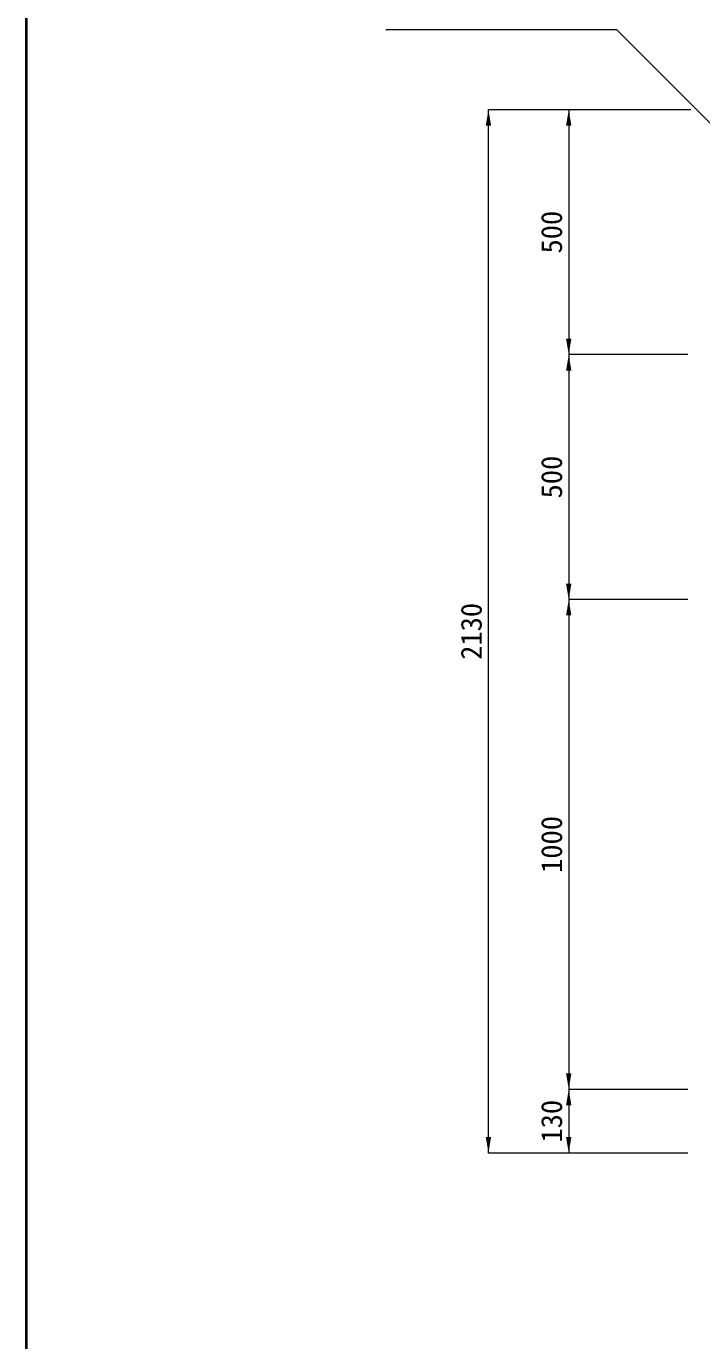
# Model space of a CAD drawing. Units: millimetres at full size, sheet at 1:30. Extents: x 19038 to 49388, y -43687 to -27642.
# Drawn here: x 25188 to 26566, y -38568 to -35884 of the extents above; entities that cross this region are included whole.
import ezdxf
from ezdxf.enums import TextEntityAlignment as Align

# ---------------------------------------------------------------- set-up
doc = ezdxf.new("R2010")
doc.units = ezdxf.units.MM
doc.header["$LTSCALE"] = 30
doc.layers.add('図枠', color=7, linetype='Continuous', lineweight=5)
doc.layers.add('寸法線', color=7, linetype='Continuous', lineweight=9)
doc.styles.add('ＭＳ ゴシック', font='')
doc.styles.get('ＭＳ ゴシック').set_extended_font_data('MS Gothic')

# ---------------------------------------------------------------- blocks, each defined once
blk = doc.blocks.new('filled_arrow')
at = {"color": 0, "linetype": 'Continuous', "lineweight": -2}
blk.add_solid([(7.5, 1.25), (0, 0), (7.5, -1.25)], dxfattribs=at)

msp = doc.modelspace()

# ---------------------------------------------------------------- linework, layer by layer
at = {"layer": '図枠', "lineweight": 40}
msp.add_line((25187.99, -34976.71), (25187.99, -40516.71), dxfattribs=at)
at = {"layer": '寸法線'}
for p, q in [((26130.86, -38184.5), (26130.86, -36054.5)), ((26543.99, -36054.5), (26130.86, -36054.5)), ((26294.69, -36054.5), (26294.69, -36554.5)), ((26543.99, -36054.5), (26294.69, -36054.5)), ((26537.99, -36554.5), (26294.69, -36554.5)), ((26294.69, -36554.5), (26294.69, -37054.5)), ((26537.99, -36554.5), (26294.69, -36554.5)), ((26537.99, -37054.5), (26294.69, -37054.5)), ((26294.69, -37054.5), (26294.69, -38054.5)), ((26537.99, -37054.5), (26294.69, -37054.5)), ((26537.99, -38054.5), (26294.69, -38054.5)), ((26294.69, -38054.5), (26294.69, -38184.5)), ((26537.99, -38054.5), (26294.69, -38054.5)), ((26537.99, -38184.5), (26130.86, -38184.5)), ((26537.99, -38184.5), (26294.69, -38184.5))]:
    msp.add_line(p, q, dxfattribs=at)
msp.add_lwpolyline([(26705.99, -36204.5), (26393.06, -35891.56), (25921.65, -35891.56)], dxfattribs=at)

# ---------------------------------------------------------------- block references
at = {"layer": '寸法線', "xscale": 4.33, "yscale": 4.33}
for p, rotation in [((26130.86, -36054.5), 270), ((26294.69, -36054.5), 270), ((26294.69, -36554.5), 90), ((26294.69, -36554.5), 270), ((26294.69, -37054.5), 90), ((26294.69, -37054.5), 270), ((26294.69, -38054.5), 90), ((26294.69, -38054.5), 270), ((26130.86, -38184.5), 90), ((26294.69, -38184.5), 90)]:
    msp.add_blockref('filled_arrow', p, dxfattribs=dict(at, rotation=rotation))

# ---------------------------------------------------------------- texts
at = {"layer": '寸法線', "style": 'ＭＳ ゴシック'}
for s, p in [('500', (26259.69, -36304.5)), ('500', (26259.69, -36804.5)), ('2130', (26095.86, -37119.5)), ('1000', (26259.69, -37554.5)), ('130', (26259.69, -38119.5))]:
    msp.add_text(s, height=42.72, rotation=90, dxfattribs=at).set_placement(p, align=Align.MIDDLE_CENTER)

doc.saveas('drawing.dxf')
